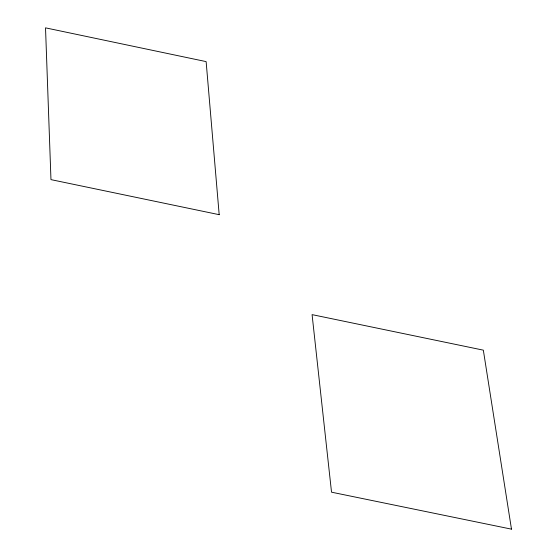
<?xml version="1.0" encoding="UTF-8"?>
<svg xmlns="http://www.w3.org/2000/svg" width="557" height="557" viewBox="0 0 557 557"><rect width="100%" height="100%" fill="white"/><g stroke="black" fill="none" stroke-linecap="round" stroke-linejoin="round"><path stroke-width="0.84" d="M511.479 529.15L331.526 492.186L312.08 314.628L483.337 350.158L511.479 529.15M219.186 214.682L50.966 179.626L45.521 27.85L206.132 61.611L219.186 214.682"/></g></svg>
